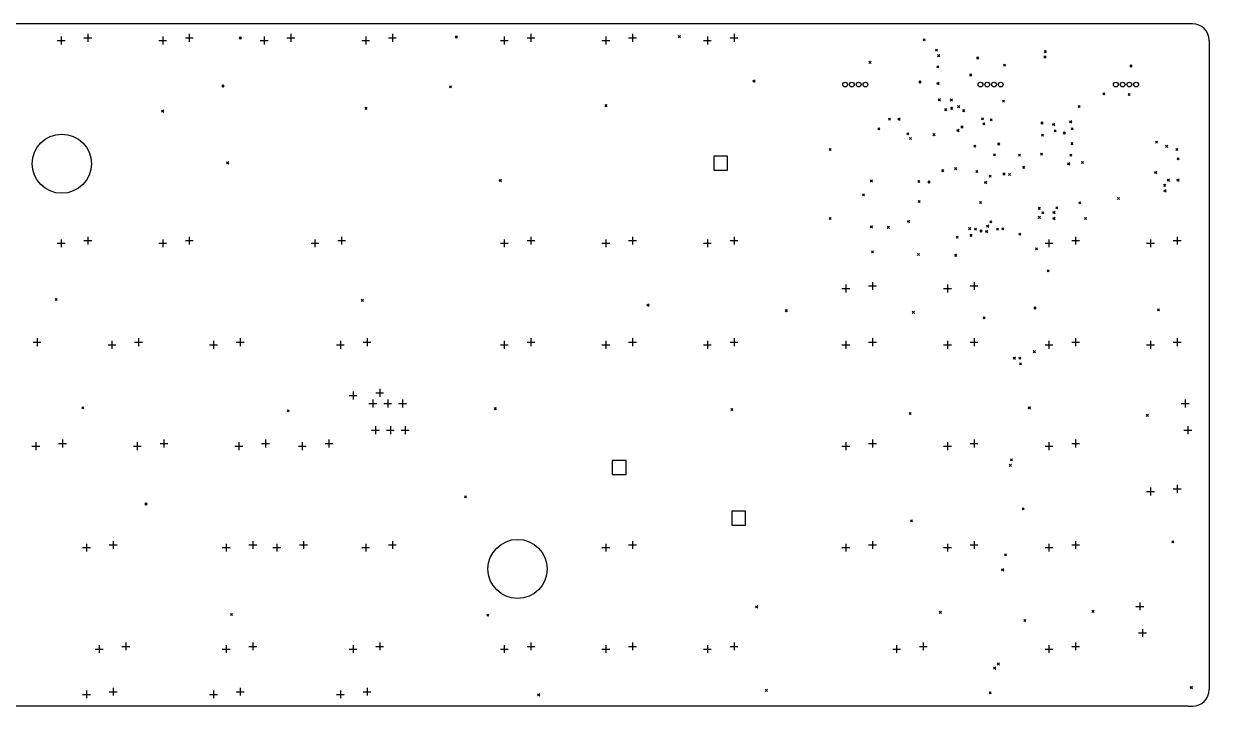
# Model space of a CAD drawing. Extents: x 0.3 to 17.4, y -6.1 to -0.5.
# Drawn here: x 8.62 to 17.38, y -5.52 to -0.47 of the extents above; entities that cross this region are included whole.
import ezdxf

# ---------------------------------------------------------------- set-up
doc = ezdxf.new("R2010")
doc.units = 0
doc.header["$MEASUREMENT"] = 0
doc.layers.add('BLACK', color=7, linetype='CONTINUOUS')

msp = doc.modelspace()

# ---------------------------------------------------------------- linework, layer by layer
at = {"layer": 'BLACK', "linetype": 'CONTINUOUS'}
for p, q in [((17.2578, -0.46875), (0.53125, -0.46875)), ((8.87264, -0.59252), (8.93051, -0.59252)), ((8.90157, -0.563583), (8.90157, -0.621457)), ((9.06949, -0.572835), (9.12736, -0.572835)), ((9.09843, -0.543898), (9.09843, -0.601772)), ((9.62264, -0.59252), (9.68051, -0.59252)), ((9.65157, -0.563583), (9.65157, -0.621457)), ((9.81949, -0.572835), (9.87736, -0.572835)), ((9.84843, -0.543898), (9.84843, -0.601772)), ((10.2165, -0.566929), (10.2323, -0.582677)), ((10.2323, -0.566929), (10.2165, -0.582677)), ((10.3726, -0.59252), (10.4305, -0.59252)), ((10.4016, -0.563583), (10.4016, -0.621457)), ((10.5695, -0.572835), (10.6274, -0.572835)), ((10.5984, -0.543898), (10.5984, -0.601772)), ((11.1226, -0.59252), (11.1805, -0.59252)), ((11.1516, -0.563583), (11.1516, -0.621457)), ((11.3195, -0.572835), (11.3774, -0.572835)), ((11.3484, -0.543898), (11.3484, -0.601772)), ((11.811, -0.559055), (11.8268, -0.574803)), ((11.8268, -0.559055), (11.811, -0.574803)), ((12.1461, -0.59252), (12.2039, -0.59252)), ((12.175, -0.563583), (12.175, -0.621457)), ((12.3429, -0.572835), (12.4008, -0.572835)), ((12.3719, -0.543898), (12.3719, -0.601772)), ((12.8961, -0.59252), (12.9539, -0.59252)), ((12.925, -0.563583), (12.925, -0.621457)), ((13.0929, -0.572835), (13.1508, -0.572835)), ((13.1219, -0.543898), (13.1219, -0.601772)), ((13.4606, -0.557087), (13.4764, -0.572835)), ((13.4764, -0.557087), (13.4606, -0.572835)), ((13.6461, -0.59252), (13.7039, -0.59252)), ((13.675, -0.563583), (13.675, -0.621457)), ((13.8429, -0.572835), (13.9008, -0.572835)), ((13.8719, -0.543898), (13.8719, -0.601772)), ((15.2683, -0.580512), (15.2841, -0.59626)), ((15.2841, -0.580512), (15.2683, -0.59626)), ((17.3828, -0.59375), (17.3828, -5.39062)), ((15.3592, -0.656761), (15.375, -0.672509)), ((15.375, -0.656761), (15.3592, -0.672509)), ((15.376, -0.697231), (15.3917, -0.712979)), ((15.3917, -0.697231), (15.376, -0.712979)), ((16.1623, -0.667305), (16.1781, -0.683053)), ((16.1781, -0.667305), (16.1623, -0.683053)), ((14.8683, -0.74626), (14.8841, -0.762008)), ((14.8841, -0.74626), (14.8683, -0.762008)), ((15.3696, -0.779842), (15.3853, -0.79559)), ((15.3853, -0.779842), (15.3696, -0.79559)), ((15.662, -0.71437), (15.6778, -0.730118)), ((15.6778, -0.71437), (15.662, -0.730118)), ((15.8624, -0.767126), (15.8781, -0.782874)), ((15.8781, -0.767126), (15.8624, -0.782874)), ((16.1615, -0.706776), (16.1772, -0.722524)), ((16.1772, -0.706776), (16.1615, -0.722524)), ((16.7959, -0.773425), (16.8116, -0.789173)), ((16.8116, -0.773425), (16.7959, -0.789173)), ((15.6108, -0.840354), (15.6266, -0.856102)), ((15.6266, -0.840354), (15.6108, -0.856102)), ((10.0886, -0.92126), (10.1043, -0.937008)), ((10.1043, -0.92126), (10.0886, -0.937008)), ((11.7697, -0.927165), (11.7854, -0.942913)), ((11.7854, -0.927165), (11.7697, -0.942913)), ((14.0118, -0.885827), (14.0276, -0.901575)), ((14.0276, -0.885827), (14.0118, -0.901575)), ((15.2368, -0.891535), (15.2526, -0.907283)), ((15.2526, -0.891535), (15.2368, -0.907283)), ((15.3707, -0.903346), (15.3864, -0.919094)), ((15.3864, -0.903346), (15.3707, -0.919094)), ((15.3806, -1.02347), (15.3963, -1.03922)), ((15.3963, -1.02347), (15.3806, -1.03922)), ((15.4691, -1.02539), (15.4848, -1.04114)), ((15.4848, -1.02539), (15.4691, -1.04114)), ((15.8549, -1.03327), (15.8707, -1.04902)), ((15.8707, -1.03327), (15.8549, -1.04902)), ((16.5963, -0.979331), (16.612, -0.995079)), ((16.612, -0.979331), (16.5963, -0.995079)), ((16.7829, -0.984449), (16.7986, -1.0002)), ((16.7986, -0.984449), (16.7829, -1.0002)), ((9.6437, -1.10827), (9.65945, -1.12402)), ((9.65945, -1.10827), (9.6437, -1.12402)), ((11.1437, -1.08661), (11.1594, -1.10236)), ((11.1594, -1.08661), (11.1437, -1.10236)), ((12.9171, -1.06654), (12.9329, -1.08228)), ((12.9329, -1.06654), (12.9171, -1.08228)), ((15.4258, -1.09626), (15.4415, -1.11201)), ((15.4415, -1.09626), (15.4258, -1.11201)), ((15.4707, -1.08681), (15.4864, -1.10256)), ((15.4864, -1.08681), (15.4707, -1.10256)), ((15.5234, -1.07444), (15.5391, -1.09018)), ((15.5391, -1.07444), (15.5234, -1.09018)), ((15.5595, -1.10435), (15.5752, -1.1201)), ((15.5752, -1.10435), (15.5595, -1.1201)), ((16.414, -1.07264), (16.4297, -1.08839)), ((16.4297, -1.07264), (16.414, -1.08839)), ((15.0124, -1.16713), (15.0281, -1.18287)), ((15.0281, -1.16713), (15.0124, -1.18287)), ((15.0833, -1.16713), (15.099, -1.18287)), ((15.099, -1.16713), (15.0833, -1.18287)), ((15.5486, -1.225), (15.5644, -1.24075)), ((15.5644, -1.225), (15.5486, -1.24075)), ((15.699, -1.16398), (15.7148, -1.17972)), ((15.7148, -1.16398), (15.699, -1.17972)), ((15.7096, -1.20188), (15.7253, -1.21763)), ((15.7253, -1.20188), (15.7096, -1.21763)), ((15.7644, -1.17106), (15.7801, -1.18681)), ((15.7801, -1.17106), (15.7644, -1.18681)), ((16.1384, -1.19469), (16.1541, -1.21043)), ((16.1541, -1.19469), (16.1384, -1.21043)), ((16.225, -1.2065), (16.2407, -1.22224)), ((16.2407, -1.2065), (16.225, -1.22224)), ((16.351, -1.18681), (16.3667, -1.20256)), ((16.3667, -1.18681), (16.351, -1.20256)), ((14.9337, -1.23799), (14.9494, -1.25374)), ((14.9494, -1.23799), (14.9337, -1.25374)), ((15.1478, -1.27461), (15.1636, -1.29035)), ((15.1636, -1.27461), (15.1478, -1.29035)), ((15.168, -1.31026), (15.1837, -1.326)), ((15.1837, -1.31026), (15.168, -1.326)), ((15.3415, -1.2813), (15.3573, -1.29705)), ((15.3573, -1.2813), (15.3415, -1.29705)), ((15.5185, -1.25028), (15.5342, -1.26603)), ((15.5342, -1.25028), (15.5185, -1.26603)), ((16.1423, -1.28524), (16.1581, -1.30098)), ((16.1581, -1.28524), (16.1423, -1.30098)), ((16.2368, -1.25374), (16.2526, -1.26949)), ((16.2526, -1.25374), (16.2368, -1.26949)), ((16.3035, -1.2693), (16.3193, -1.28505)), ((16.3193, -1.2693), (16.3035, -1.28505)), ((16.3616, -1.2376), (16.3774, -1.25335)), ((16.3774, -1.2376), (16.3616, -1.25335)), ((14.5742, -1.39075), (14.59, -1.4065)), ((14.59, -1.39075), (14.5742, -1.4065)), ((15.6431, -1.36713), (15.6589, -1.38287)), ((15.6589, -1.36713), (15.6431, -1.38287)), ((15.8179, -1.35059), (15.8337, -1.36634)), ((15.8337, -1.35059), (15.8179, -1.36634)), ((16.3589, -1.34823), (16.3746, -1.36398)), ((16.3746, -1.34823), (16.3589, -1.36398)), ((16.9854, -1.33661), (17.0012, -1.35236)), ((17.0012, -1.33661), (16.9854, -1.35236)), ((17.0602, -1.36734), (17.076, -1.38309)), ((17.076, -1.36734), (17.0602, -1.38309)), ((17.1354, -1.39173), (17.1512, -1.40748)), ((17.1512, -1.39173), (17.1354, -1.40748)), ((13.8247, -1.44873), (13.7222, -1.44873)), ((13.7222, -1.44873), (13.7222, -1.55127)), ((13.8247, -1.55127), (13.8247, -1.44873)), ((15.788, -1.43091), (15.8037, -1.44665)), ((15.8037, -1.43091), (15.788, -1.44665)), ((15.973, -1.43368), (15.9888, -1.44943)), ((15.9888, -1.43368), (15.973, -1.44943)), ((16.1352, -1.42539), (16.151, -1.44114)), ((16.151, -1.42539), (16.1352, -1.44114)), ((16.3516, -1.43368), (16.3673, -1.44943)), ((16.3673, -1.43368), (16.3516, -1.44943)), ((16.438, -1.4872), (16.4537, -1.50295)), ((16.4537, -1.4872), (16.438, -1.50295)), ((17.1447, -1.46045), (17.1604, -1.47619)), ((17.1604, -1.46045), (17.1447, -1.47619)), ((10.124, -1.49016), (10.1398, -1.50591)), ((10.1398, -1.49016), (10.124, -1.50591)), ((13.7222, -1.55127), (13.8247, -1.55127)), ((15.4045, -1.54744), (15.4203, -1.56319)), ((15.4203, -1.54744), (15.4045, -1.56319)), ((15.5018, -1.53287), (15.5175, -1.54862)), ((15.5175, -1.53287), (15.5018, -1.54862)), ((15.6581, -1.55295), (15.6738, -1.5687)), ((15.6738, -1.55295), (15.6581, -1.5687)), ((15.8589, -1.57264), (15.8746, -1.58839)), ((15.8746, -1.57264), (15.8589, -1.58839)), ((15.8987, -1.57633), (15.9145, -1.59208)), ((15.9145, -1.57633), (15.8987, -1.59208)), ((16.002, -1.52301), (16.0178, -1.53876)), ((16.0178, -1.52301), (16.002, -1.53876)), ((16.336, -1.49663), (16.3518, -1.51238)), ((16.3518, -1.49663), (16.336, -1.51238)), ((16.9783, -1.56102), (16.9941, -1.57677)), ((16.9941, -1.56102), (16.9783, -1.57677)), ((12.1378, -1.62008), (12.1535, -1.63583)), ((12.1535, -1.62008), (12.1378, -1.63583)), ((14.8785, -1.62382), (14.8943, -1.63957)), ((14.8943, -1.62382), (14.8785, -1.63957)), ((15.2289, -1.62776), (15.2447, -1.6435)), ((15.2447, -1.62776), (15.2289, -1.6435)), ((15.3037, -1.63169), (15.3195, -1.64744)), ((15.3195, -1.63169), (15.3037, -1.64744)), ((15.7228, -1.63563), (15.7386, -1.65138)), ((15.7386, -1.63563), (15.7228, -1.65138)), ((15.7565, -1.58839), (15.7722, -1.60413)), ((15.7722, -1.58839), (15.7565, -1.60413)), ((17.0436, -1.65621), (17.0594, -1.67196)), ((17.0594, -1.65621), (17.0436, -1.67196)), ((17.0724, -1.61732), (17.0882, -1.63307)), ((17.0882, -1.61732), (17.0724, -1.63307)), ((17.1437, -1.61811), (17.1594, -1.63386)), ((17.1594, -1.61811), (17.1437, -1.63386)), ((14.8207, -1.72657), (14.8364, -1.74232)), ((14.8364, -1.72657), (14.8207, -1.74232)), ((17.0478, -1.69658), (17.0635, -1.71232)), ((17.0635, -1.69658), (17.0478, -1.71232)), ((15.2325, -1.775), (15.2482, -1.79075)), ((15.2482, -1.775), (15.2325, -1.79075)), ((15.6852, -1.78346), (15.7009, -1.79921)), ((15.7009, -1.78346), (15.6852, -1.79921)), ((16.1177, -1.8264), (16.1335, -1.84215)), ((16.1335, -1.8264), (16.1177, -1.84215)), ((16.2482, -1.82303), (16.2639, -1.83878)), ((16.2639, -1.82303), (16.2482, -1.83878)), ((16.4193, -1.78543), (16.435, -1.80118)), ((16.435, -1.78543), (16.4193, -1.80118)), ((16.7047, -1.75394), (16.7205, -1.76969)), ((16.7205, -1.75394), (16.7047, -1.76969)), ((14.5746, -1.90059), (14.5904, -1.91634)), ((14.5904, -1.90059), (14.5746, -1.91634)), ((15.1545, -1.92264), (15.1703, -1.93839)), ((15.1703, -1.92264), (15.1545, -1.93839)), ((15.7614, -1.92604), (15.7771, -1.94179)), ((15.7771, -1.92604), (15.7614, -1.94179)), ((16.1197, -1.89252), (16.1354, -1.90827)), ((16.1354, -1.89252), (16.1197, -1.90827)), ((16.1454, -1.85994), (16.1611, -1.87569)), ((16.1611, -1.85994), (16.1454, -1.87569)), ((16.2278, -1.90059), (16.2435, -1.91634)), ((16.2435, -1.90059), (16.2278, -1.91634)), ((16.2281, -1.85689), (16.2439, -1.87264)), ((16.2439, -1.85689), (16.2281, -1.87264)), ((16.46, -1.90059), (16.4758, -1.91634)), ((16.4758, -1.90059), (16.46, -1.91634)), ((14.8785, -1.9624), (14.8943, -1.97815)), ((14.8943, -1.9624), (14.8785, -1.97815)), ((15.0045, -1.96634), (15.0203, -1.98209)), ((15.0203, -1.96634), (15.0045, -1.98209)), ((15.6048, -1.97591), (15.6206, -1.99166)), ((15.6206, -1.97591), (15.6048, -1.99166)), ((15.6486, -1.98035), (15.6644, -1.9961)), ((15.6644, -1.98035), (15.6486, -1.9961)), ((15.6872, -1.9939), (15.703, -2.00964)), ((15.703, -1.9939), (15.6872, -2.00964)), ((15.7309, -1.99678), (15.7467, -2.01252)), ((15.7467, -1.99678), (15.7309, -2.01252)), ((15.7381, -1.95809), (15.7539, -1.97383)), ((15.7539, -1.95809), (15.7381, -1.97383)), ((15.8103, -1.98047), (15.826, -1.99622)), ((15.826, -1.98047), (15.8103, -1.99622)), ((15.8495, -1.97739), (15.8652, -1.99314)), ((15.8652, -1.97739), (15.8495, -1.99314)), ((8.87264, -2.09252), (8.93051, -2.09252)), ((8.90157, -2.06358), (8.90157, -2.12146)), ((9.06949, -2.07283), (9.12736, -2.07283)), ((9.09843, -2.0439), (9.09843, -2.10177)), ((9.62264, -2.09252), (9.68051, -2.09252)), ((9.65157, -2.06358), (9.65157, -2.12146)), ((9.81949, -2.07283), (9.87736, -2.07283)), ((9.84843, -2.0439), (9.84843, -2.10177)), ((10.7476, -2.09252), (10.8055, -2.09252)), ((10.7766, -2.06358), (10.7766, -2.12146)), ((10.9445, -2.07283), (11.0024, -2.07283)), ((10.9734, -2.0439), (10.9734, -2.10177)), ((12.1461, -2.09252), (12.2039, -2.09252)), ((12.175, -2.06358), (12.175, -2.12146)), ((12.3429, -2.07283), (12.4008, -2.07283)), ((12.3719, -2.0439), (12.3719, -2.10177)), ((12.8961, -2.09252), (12.9539, -2.09252)), ((12.925, -2.06358), (12.925, -2.12146)), ((13.0929, -2.07283), (13.1508, -2.07283)), ((13.1219, -2.0439), (13.1219, -2.10177)), ((13.6461, -2.09252), (13.7039, -2.09252)), ((13.675, -2.06358), (13.675, -2.12146)), ((13.8429, -2.07283), (13.9008, -2.07283)), ((13.8719, -2.0439), (13.8719, -2.10177)), ((15.5118, -2.03937), (15.5276, -2.05512)), ((15.5276, -2.03937), (15.5118, -2.05512)), ((15.6133, -2.0257), (15.629, -2.04145)), ((15.629, -2.0257), (15.6133, -2.04145)), ((15.976, -2.01654), (15.9917, -2.03228)), ((15.9917, -2.01654), (15.976, -2.03228)), ((16.1695, -2.09252), (16.2274, -2.09252)), ((16.1984, -2.06358), (16.1984, -2.12146)), ((16.3664, -2.07283), (16.4242, -2.07283)), ((16.3953, -2.0439), (16.3953, -2.10177)), ((16.9195, -2.09252), (16.9774, -2.09252)), ((16.9484, -2.06358), (16.9484, -2.12146)), ((17.1164, -2.07283), (17.1742, -2.07283)), ((17.1453, -2.0439), (17.1453, -2.10177)), ((14.8874, -2.14764), (14.9032, -2.16339)), ((14.9032, -2.14764), (14.8874, -2.16339)), ((15.2264, -2.16732), (15.2421, -2.18307)), ((15.2421, -2.16732), (15.2264, -2.18307)), ((15.5, -2.17323), (15.5157, -2.18898)), ((15.5157, -2.17323), (15.5, -2.18898)), ((16.0984, -2.12598), (16.1142, -2.14173)), ((16.1142, -2.12598), (16.0984, -2.14173)), ((16.185, -2.2874), (16.2008, -2.30315)), ((16.2008, -2.2874), (16.185, -2.30315)), ((14.6695, -2.42717), (14.7274, -2.42717)), ((14.6984, -2.39823), (14.6984, -2.4561)), ((14.8664, -2.40748), (14.9242, -2.40748)), ((14.8953, -2.37854), (14.8953, -2.43642)), ((15.4195, -2.42717), (15.4774, -2.42717)), ((15.4484, -2.39823), (15.4484, -2.4561)), ((15.6164, -2.40748), (15.6742, -2.40748)), ((15.6453, -2.37854), (15.6453, -2.43642)), ((8.8563, -2.5), (8.87205, -2.51575)), ((8.87205, -2.5), (8.8563, -2.51575)), ((11.1181, -2.50591), (11.1339, -2.52165)), ((11.1339, -2.50591), (11.1181, -2.52165)), ((13.2283, -2.54134), (13.2441, -2.55709)), ((13.2441, -2.54134), (13.2283, -2.55709)), ((14.25, -2.58268), (14.2657, -2.59843)), ((14.2657, -2.58268), (14.25, -2.59843)), ((15.189, -2.59449), (15.2047, -2.61024)), ((15.2047, -2.59449), (15.189, -2.61024)), ((16.0866, -2.56299), (16.1024, -2.57874)), ((16.1024, -2.56299), (16.0866, -2.57874)), ((17, -2.57677), (17.0157, -2.59252)), ((17.0157, -2.57677), (17, -2.59252)), ((15.7126, -2.63583), (15.7283, -2.65157)), ((15.7283, -2.63583), (15.7126, -2.65157)), ((8.72343, -2.7939), (8.72343, -2.85177)), ((9.47343, -2.7939), (9.47343, -2.85177)), ((10.2234, -2.7939), (10.2234, -2.85177)), ((11.1609, -2.7939), (11.1609, -2.85177)), ((12.3719, -2.7939), (12.3719, -2.85177)), ((13.1219, -2.7939), (13.1219, -2.85177)), ((13.8719, -2.7939), (13.8719, -2.85177)), ((14.8953, -2.7939), (14.8953, -2.85177)), ((15.6453, -2.7939), (15.6453, -2.85177)), ((16.3953, -2.7939), (16.3953, -2.85177)), ((17.1453, -2.7939), (17.1453, -2.85177)), ((8.69449, -2.82283), (8.75236, -2.82283)), ((9.24764, -2.84252), (9.30551, -2.84252)), ((9.27657, -2.81358), (9.27657, -2.87146)), ((9.44449, -2.82283), (9.50236, -2.82283)), ((9.99764, -2.84252), (10.0555, -2.84252)), ((10.0266, -2.81358), (10.0266, -2.87146)), ((10.1945, -2.82283), (10.2524, -2.82283)), ((10.9351, -2.84252), (10.993, -2.84252)), ((10.9641, -2.81358), (10.9641, -2.87146)), ((11.132, -2.82283), (11.1899, -2.82283)), ((12.1461, -2.84252), (12.2039, -2.84252)), ((12.175, -2.81358), (12.175, -2.87146)), ((12.3429, -2.82283), (12.4008, -2.82283)), ((12.8961, -2.84252), (12.9539, -2.84252)), ((12.925, -2.81358), (12.925, -2.87146)), ((13.0929, -2.82283), (13.1508, -2.82283)), ((13.6461, -2.84252), (13.7039, -2.84252)), ((13.675, -2.81358), (13.675, -2.87146)), ((13.8429, -2.82283), (13.9008, -2.82283)), ((14.6695, -2.84252), (14.7274, -2.84252)), ((14.6984, -2.81358), (14.6984, -2.87146)), ((14.8664, -2.82283), (14.9242, -2.82283)), ((15.4195, -2.84252), (15.4774, -2.84252)), ((15.4484, -2.81358), (15.4484, -2.87146)), ((15.6164, -2.82283), (15.6742, -2.82283)), ((16.0827, -2.88583), (16.0984, -2.90157)), ((16.0984, -2.88583), (16.0827, -2.90157)), ((16.1695, -2.84252), (16.2274, -2.84252)), ((16.1984, -2.81358), (16.1984, -2.87146)), ((16.3664, -2.82283), (16.4242, -2.82283)), ((16.9195, -2.84252), (16.9774, -2.84252)), ((16.9484, -2.81358), (16.9484, -2.87146)), ((17.1164, -2.82283), (17.1742, -2.82283)), ((15.935, -2.93307), (15.9508, -2.94882)), ((15.9508, -2.93307), (15.935, -2.94882)), ((15.975, -2.93307), (15.9908, -2.94882)), ((15.9908, -2.93307), (15.975, -2.94882)), ((15.9808, -2.97494), (15.9966, -2.99069)), ((15.9966, -2.97494), (15.9808, -2.99069)), ((11.0289, -3.21752), (11.0868, -3.21752)), ((11.0578, -3.18858), (11.0578, -3.24646)), ((11.2257, -3.19783), (11.2836, -3.19783)), ((11.2547, -3.1689), (11.2547, -3.22677)), ((9.05315, -3.30118), (9.0689, -3.31693)), ((9.0689, -3.30118), (9.05315, -3.31693)), ((10.5709, -3.32283), (10.5866, -3.33858)), ((10.5866, -3.32283), (10.5709, -3.33858)), ((11.1754, -3.27657), (11.2333, -3.27657)), ((11.2044, -3.24764), (11.2044, -3.30551)), ((11.2848, -3.27657), (11.3427, -3.27657)), ((11.3137, -3.24764), (11.3137, -3.30551)), ((11.3942, -3.27657), (11.452, -3.27657)), ((11.4231, -3.24764), (11.4231, -3.30551)), ((12.1004, -3.30709), (12.1161, -3.32283)), ((12.1161, -3.30709), (12.1004, -3.32283)), ((13.8484, -3.31299), (13.8642, -3.32874)), ((13.8642, -3.31299), (13.8484, -3.32874)), ((16.0453, -3.30118), (16.061, -3.31693)), ((16.061, -3.30118), (16.0453, -3.31693)), ((17.1754, -3.27657), (17.2333, -3.27657)), ((17.2044, -3.24764), (17.2044, -3.30551)), ((15.1654, -3.34252), (15.1811, -3.35827)), ((15.1811, -3.34252), (15.1654, -3.35827)), ((16.9173, -3.3563), (16.9331, -3.37205)), ((16.9331, -3.3563), (16.9173, -3.37205)), ((11.1951, -3.47343), (11.253, -3.47343)), ((11.224, -3.44449), (11.224, -3.50236)), ((11.3045, -3.47343), (11.3624, -3.47343)), ((11.3334, -3.44449), (11.3334, -3.50236)), ((11.4139, -3.47343), (11.4717, -3.47343)), ((11.4428, -3.44449), (11.4428, -3.50236)), ((17.1951, -3.47343), (17.253, -3.47343)), ((17.224, -3.44449), (17.224, -3.50236)), ((8.71407, -3.56358), (8.71407, -3.62146)), ((8.88199, -3.57283), (8.93986, -3.57283)), ((8.91093, -3.5439), (8.91093, -3.60177)), ((9.46407, -3.56358), (9.46407, -3.62146)), ((9.63199, -3.57283), (9.68986, -3.57283)), ((9.66093, -3.5439), (9.66093, -3.60177)), ((10.2141, -3.56358), (10.2141, -3.62146)), ((10.382, -3.57283), (10.4399, -3.57283)), ((10.4109, -3.5439), (10.4109, -3.60177)), ((10.6828, -3.56358), (10.6828, -3.62146)), ((10.8507, -3.57283), (10.9086, -3.57283)), ((10.8797, -3.5439), (10.8797, -3.60177)), ((14.6984, -3.56358), (14.6984, -3.62146)), ((14.8664, -3.57283), (14.9242, -3.57283)), ((14.8953, -3.5439), (14.8953, -3.60177)), ((15.4484, -3.56358), (15.4484, -3.62146)), ((15.6164, -3.57283), (15.6742, -3.57283)), ((15.6453, -3.5439), (15.6453, -3.60177)), ((16.1984, -3.56358), (16.1984, -3.62146)), ((16.3664, -3.57283), (16.4242, -3.57283)), ((16.3953, -3.5439), (16.3953, -3.60177)), ((8.68514, -3.59252), (8.74301, -3.59252)), ((9.43514, -3.59252), (9.49301, -3.59252)), ((10.1851, -3.59252), (10.243, -3.59252)), ((10.6539, -3.59252), (10.7118, -3.59252)), ((14.6695, -3.59252), (14.7274, -3.59252)), ((15.4195, -3.59252), (15.4774, -3.59252)), ((16.1695, -3.59252), (16.2274, -3.59252)), ((13.0747, -3.69873), (12.9722, -3.69873)), ((12.9722, -3.69873), (12.9722, -3.80127)), ((13.0747, -3.80127), (13.0747, -3.69873)), ((15.9055, -3.72638), (15.9213, -3.74213)), ((15.9213, -3.72638), (15.9055, -3.74213)), ((15.9134, -3.68504), (15.9291, -3.70079)), ((15.9291, -3.68504), (15.9134, -3.70079)), ((12.9722, -3.80127), (13.0747, -3.80127)), ((16.9195, -3.92717), (16.9774, -3.92717)), ((16.9484, -3.89823), (16.9484, -3.9561)), ((17.1164, -3.90748), (17.1742, -3.90748)), ((17.1453, -3.87854), (17.1453, -3.93642)), ((9.51969, -4.01181), (9.53543, -4.02756)), ((9.53543, -4.01181), (9.51969, -4.02756)), ((11.8799, -3.95866), (11.8957, -3.97441)), ((11.8957, -3.95866), (11.8799, -3.97441)), ((13.9575, -4.07373), (13.855, -4.07373)), ((13.855, -4.07373), (13.855, -4.17627)), ((13.9575, -4.17627), (13.9575, -4.07373)), ((16, -4.04724), (16.0157, -4.06299)), ((16.0157, -4.04724), (16, -4.06299)), ((13.855, -4.17627), (13.9575, -4.17627)), ((15.1752, -4.13583), (15.1909, -4.15157)), ((15.1909, -4.13583), (15.1752, -4.15157)), ((9.06014, -4.34252), (9.11801, -4.34252)), ((9.08907, -4.31358), (9.08907, -4.37146)), ((9.25699, -4.32283), (9.31486, -4.32283)), ((9.28593, -4.2939), (9.28593, -4.35177)), ((10.0914, -4.34252), (10.1493, -4.34252)), ((10.1203, -4.31358), (10.1203, -4.37146)), ((10.2882, -4.32283), (10.3461, -4.32283)), ((10.3172, -4.2939), (10.3172, -4.35177)), ((10.4664, -4.34252), (10.5243, -4.34252)), ((10.4953, -4.31358), (10.4953, -4.37146)), ((10.6632, -4.32283), (10.7211, -4.32283)), ((10.6922, -4.2939), (10.6922, -4.35177)), ((11.1226, -4.34252), (11.1805, -4.34252)), ((11.1516, -4.31358), (11.1516, -4.37146)), ((11.3195, -4.32283), (11.3774, -4.32283)), ((11.3484, -4.2939), (11.3484, -4.35177)), ((12.8961, -4.34252), (12.9539, -4.34252)), ((12.925, -4.31358), (12.925, -4.37146)), ((13.0929, -4.32283), (13.1508, -4.32283)), ((13.1219, -4.2939), (13.1219, -4.35177)), ((14.6695, -4.34252), (14.7274, -4.34252)), ((14.6984, -4.31358), (14.6984, -4.37146)), ((14.8664, -4.32283), (14.9242, -4.32283)), ((14.8953, -4.2939), (14.8953, -4.35177)), ((15.4195, -4.34252), (15.4774, -4.34252)), ((15.4484, -4.31358), (15.4484, -4.37146)), ((15.6164, -4.32283), (15.6742, -4.32283)), ((15.6453, -4.2939), (15.6453, -4.35177)), ((16.1695, -4.34252), (16.2274, -4.34252)), ((16.1984, -4.31358), (16.1984, -4.37146)), ((16.3664, -4.32283), (16.4242, -4.32283)), ((16.3953, -4.2939), (16.3953, -4.35177)), ((17.1063, -4.29134), (17.122, -4.30709)), ((17.122, -4.29134), (17.1063, -4.30709)), ((15.8701, -4.3878), (15.8858, -4.40354)), ((15.8858, -4.3878), (15.8701, -4.40354)), ((15.8484, -4.49803), (15.8642, -4.51378)), ((15.8642, -4.49803), (15.8484, -4.51378)), ((14.0315, -4.77165), (14.0472, -4.7874)), ((14.0472, -4.77165), (14.0315, -4.7874)), ((15.3878, -4.81299), (15.4035, -4.82874)), ((15.4035, -4.81299), (15.3878, -4.82874)), ((16.5157, -4.80512), (16.5315, -4.82087)), ((16.5315, -4.80512), (16.5157, -4.82087)), ((16.8408, -4.77657), (16.8986, -4.77657)), ((16.8697, -4.74764), (16.8697, -4.80551)), ((10.1516, -4.82874), (10.1673, -4.84449)), ((10.1673, -4.82874), (10.1516, -4.84449)), ((12.0453, -4.83465), (12.061, -4.85039)), ((12.061, -4.83465), (12.0453, -4.85039)), ((16.0118, -4.87402), (16.0276, -4.88976)), ((16.0276, -4.87402), (16.0118, -4.88976)), ((16.8605, -4.97343), (16.9183, -4.97343)), ((16.8894, -4.94449), (16.8894, -5.00236)), ((9.18282, -5.06358), (9.18282, -5.12146)), ((9.35074, -5.07283), (9.40861, -5.07283)), ((9.37968, -5.0439), (9.37968, -5.10177)), ((10.1203, -5.06358), (10.1203, -5.12146)), ((10.2882, -5.07283), (10.3461, -5.07283)), ((10.3172, -5.0439), (10.3172, -5.10177)), ((11.0578, -5.06358), (11.0578, -5.12146)), ((11.2257, -5.07283), (11.2836, -5.07283)), ((11.2547, -5.0439), (11.2547, -5.10177)), ((12.175, -5.06358), (12.175, -5.12146)), ((12.3429, -5.07283), (12.4008, -5.07283)), ((12.3719, -5.0439), (12.3719, -5.10177)), ((12.925, -5.06358), (12.925, -5.12146)), ((13.0929, -5.07283), (13.1508, -5.07283)), ((13.1219, -5.0439), (13.1219, -5.10177)), ((13.675, -5.06358), (13.675, -5.12146)), ((13.8429, -5.07283), (13.9008, -5.07283)), ((13.8719, -5.0439), (13.8719, -5.10177)), ((15.0734, -5.06358), (15.0734, -5.12146)), ((15.2414, -5.07283), (15.2992, -5.07283)), ((15.2703, -5.0439), (15.2703, -5.10177)), ((16.1984, -5.06358), (16.1984, -5.12146)), ((16.3664, -5.07283), (16.4242, -5.07283)), ((16.3953, -5.0439), (16.3953, -5.10177)), ((9.15389, -5.09252), (9.21176, -5.09252)), ((10.0914, -5.09252), (10.1493, -5.09252)), ((11.0289, -5.09252), (11.0868, -5.09252)), ((12.1461, -5.09252), (12.2039, -5.09252)), ((12.8961, -5.09252), (12.9539, -5.09252)), ((13.6461, -5.09252), (13.7039, -5.09252)), ((15.0445, -5.09252), (15.1024, -5.09252)), ((16.1695, -5.09252), (16.2274, -5.09252)), ((15.7894, -5.22638), (15.8051, -5.24213)), ((15.8051, -5.22638), (15.7894, -5.24213)), ((15.8169, -5.19488), (15.8327, -5.21063)), ((15.8327, -5.19488), (15.8169, -5.21063)), ((9.06014, -5.42717), (9.11801, -5.42717)), ((9.08907, -5.39823), (9.08907, -5.4561)), ((9.25699, -5.40748), (9.31486, -5.40748)), ((9.28593, -5.37854), (9.28593, -5.43642)), ((9.99764, -5.42717), (10.0555, -5.42717)), ((10.0266, -5.39823), (10.0266, -5.4561)), ((10.1945, -5.40748), (10.2524, -5.40748)), ((10.2234, -5.37854), (10.2234, -5.43642)), ((10.9351, -5.42717), (10.993, -5.42717)), ((10.9641, -5.39823), (10.9641, -5.4561)), ((11.132, -5.40748), (11.1899, -5.40748)), ((11.1609, -5.37854), (11.1609, -5.43642)), ((12.4213, -5.42323), (12.437, -5.43898)), ((12.437, -5.42323), (12.4213, -5.43898)), ((14.1024, -5.38976), (14.1181, -5.40551)), ((14.1181, -5.38976), (14.1024, -5.40551)), ((15.7559, -5.40748), (15.7717, -5.42323)), ((15.7717, -5.40748), (15.7559, -5.42323)), ((17.2421, -5.36811), (17.2579, -5.38386)), ((17.2579, -5.36811), (17.2421, -5.38386)), ((17.2266, -5.51562), (0.53125, -5.51562)), ((17.2266, -5.51562), (17.2578, -5.51562))]:
    msp.add_line(p, q, dxfattribs=at)
at = {"layer": 'BLACK'}
for centre, radius in [((14.6926, -0.919094), 0.017716), ((14.7426, -0.919094), 0.017716), ((14.7926, -0.919094), 0.017716), ((14.8426, -0.919094), 0.017716), ((15.6926, -0.919094), 0.017716), ((15.7426, -0.919094), 0.017716), ((15.7926, -0.919094), 0.017716), ((15.8426, -0.919094), 0.017716), ((16.6926, -0.919094), 0.017716), ((16.7426, -0.919094), 0.017716), ((16.7926, -0.919094), 0.017716), ((16.8426, -0.919094), 0.017716), ((8.90625, -1.50391), 0.21875), ((12.2734, -4.5), 0.21875)]:
    msp.add_circle(centre, radius, dxfattribs=at)
for centre, radius, start, end in [((17.2578, -0.593752), 0.125002, 0.0009023, 89.9993), ((17.2578, -5.39063), 0.125001, -89.9993, 0.0004511)]:
    msp.add_arc(centre, radius, start, end, dxfattribs=at)

doc.saveas('drawing.dxf')
